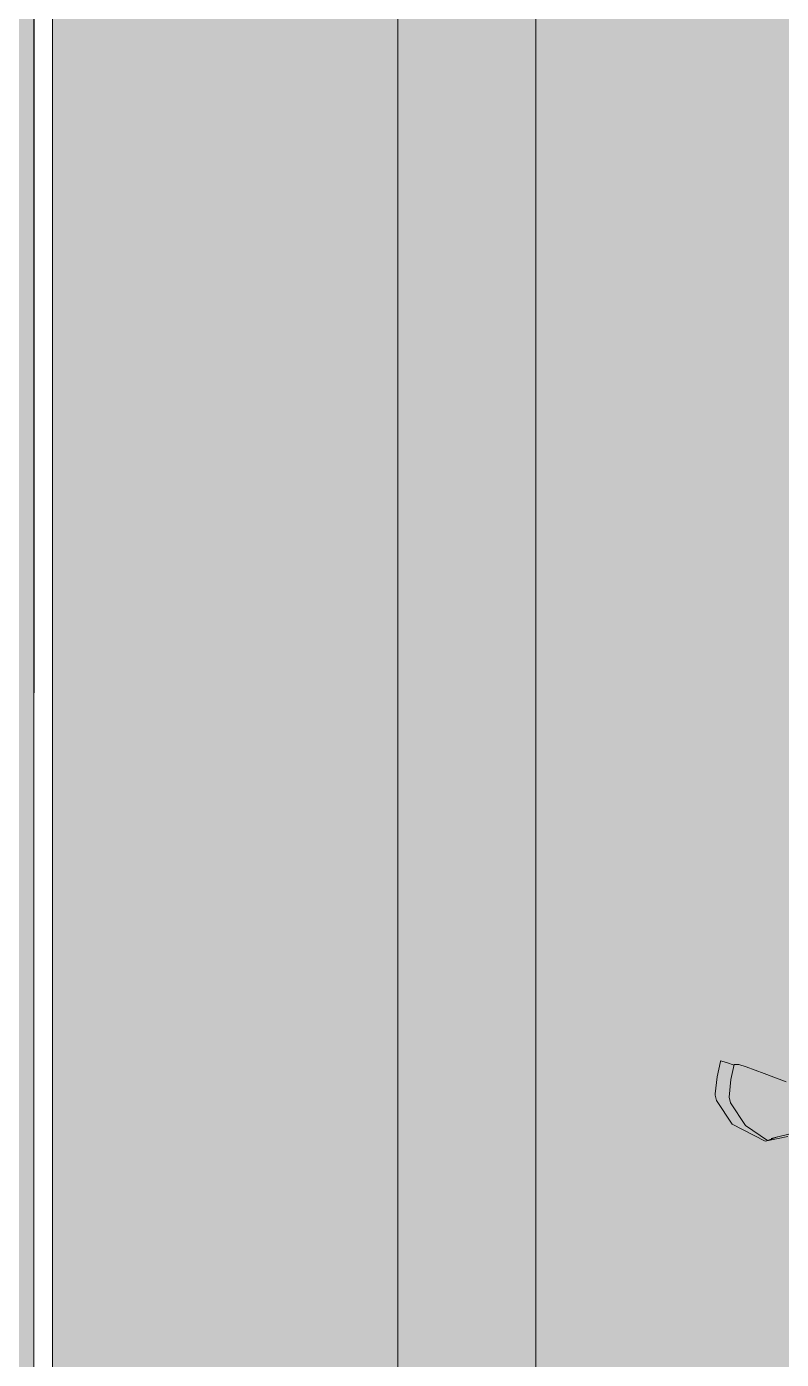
# Model space of a CAD drawing. Header units: millimetres. Extents: x -284281 to 1648660, y -821378 to -151356.
# Drawn here: x -271021 to -269928, y -259144 to -257215 of the extents above; entities that cross this region are included whole.
import ezdxf

# ---------------------------------------------------------------- set-up
doc = ezdxf.new("R2010")
doc.units = ezdxf.units.MM
doc.header["$MEASUREMENT"] = 0
for name, color, linetype in [('Cars', 7, 'Continuous'), ('Nouveau_buyer', 7, 'Continuous'), ('Sols_ Dalles', 7, 'Continuous')]:
    doc.layers.add(name, color=color, linetype=linetype)

# ---------------------------------------------------------------- blocks, each defined once
blk = doc.blocks.new('Dalle_11_1', base_point=(155145.6, -242190))
at = {"layer": 'Sols_ Dalles', "linetype": 'Continuous', "lineweight": 0, "true_color": 0x3b3937}
blk.add_hatch(color=250, dxfattribs=at).paths.add_polyline_path([(155145.6, -242190), (155145.6, -243090), (155145.6, -247965), (155145.6, -248865), (155145.6, -253965), (155145.6, -254865), (155145.6, -259740), (155145.6, -260640), (158435.6, -260640), (158435.6, -259740), (158435.6, -254865), (158435.6, -253965), (158435.6, -248865), (158435.6, -247965), (158435.6, -243090), (158435.6, -242190)])
at = {"layer": 'Sols_ Dalles', "color": 250, "linetype": 'Continuous', "lineweight": 5, "true_color": 0x1f1f1f, "flags": 128}
blk.add_lwpolyline([(155145.6, -242190), (158435.6, -242190), (158435.6, -243090), (158435.6, -247965), (158435.6, -248865), (158435.6, -253965), (158435.6, -254865), (158435.6, -259740), (158435.6, -260640), (155145.6, -260640), (155145.6, -259740), (155145.6, -254865), (155145.6, -253965), (155145.6, -248865), (155145.6, -247965), (155145.6, -243090)], close=True, dxfattribs=at)
blk = doc.blocks.new('Dalle_15_1', base_point=(153175.7, -163719.5))
at = {"linetype": 'Continuous', "lineweight": 0, "true_color": 0x90b349}
blk.add_hatch(color=55, dxfattribs=at).paths.add_polyline_path([(153175.7, -163719.5), (153156.3, -271724.8), (155116.7, -271706.2), (155135.4, -165719.8), (251905.3, -165737.3), (251887.4, -265587.3), (253887.4, -265587.7), (253905.6, -163737.6)])
at = {"color": 7, "linetype": 'Continuous', "lineweight": 5, "flags": 128}
blk.add_lwpolyline([(153175.7, -163719.5), (153156.3, -271724.8), (155116.7, -271706.2), (155135.4, -165719.8), (251905.3, -165737.3), (251887.4, -265587.3), (253887.4, -265587.7), (253905.6, -163737.6)], close=True, dxfattribs=at)
blk = doc.blocks.new('tir daf01_2')
at = {"layer": 'Cars', "color": 7, "linetype": 'Continuous', "lineweight": 13}
for p, q in [((278.3, 72.2), (285.3, 105.2)), ((282.1, 81.1), (290.4, 114)), ((364.2, 102.7), (376.3, 70.9)), ((284.4, 90.1), (279.4, 75.6)), ((278.3, 72.2), (302.7, 24.4)), ((301.1, 43.9), (279.4, 75.6)), ((376.3, 70.9), (386, 44.6)), ((333.6, 22), (301.1, 43.9)), ((386, 44.6), (389.3, 34.2)), ((302.7, 24.4), (337, 1.6)), ((342, 20.3), (333.6, 22)), ((367.5, 22.7), (342, 20.3)), ((389.3, 27.3), (367.5, 22.7)), ((388.1, 27.1), (392.2, 16.1)), ((389.3, 34.2), (389.3, 27.3)), ((344.9, 0), (337, 1.6)), ((346.8, 0), (344.9, 0)), ((371.4, 2.6), (346.8, 0)), ((393.7, 7.3), (371.4, 2.6)), ((392.2, 16.1), (394.8, 7.6)), ((394.8, 7.6), (393.7, 7.3))]:
    blk.add_line(p, q, dxfattribs=at)

msp = doc.modelspace()

# ---------------------------------------------------------------- linework, layer by layer
at = {"color": 7, "linetype": 'Continuous', "lineweight": 5}
msp.add_lwpolyline([(-272993.59542, -163719.4882), (-273013.03397, -271660.98042), (-271013.03401, -271661.34059), (-270993.95562, -165719.84833), (-174224.06959, -165737.27506), (-174241.97478, -265587.29374), (-172241.97481, -265587.6539), (-172223.70945, -163737.63526)], close=True, dxfattribs=at)
at = {"color": 9, "linetype": 'Continuous', "lineweight": 5}
msp.add_lwpolyline([(-267693.74812, -260639.95299), (-267693.74812, -242189.97435), (-270983.74812, -242189.97435), (-270983.74812, -243089.97435), (-270983.74812, -248364.9528), (-270983.74812, -260639.95299)], close=True, dxfattribs=at)
at = {"layer": 'Nouveau_buyer', "color": 7, "linetype": 'Continuous', "lineweight": 5}
for points in [[(-268193.74812, -243089.97435), (-268193.74812, -247964.9528), (-267693.74812, -247964.9528), (-267693.74812, -248864.9528), (-268193.74812, -248864.9528), (-268193.74812, -253964.9528), (-267693.74812, -253964.9528), (-267693.74812, -254864.9528), (-268193.74812, -254864.9528), (-268193.74812, -259739.95299), (-267693.74812, -259739.95299), (-267693.74812, -260639.95299), (-270983.74812, -260639.95299), (-270983.74812, -259739.95299), (-270483.74812, -259739.95299), (-270483.74812, -254864.9528), (-270983.74812, -254864.9528), (-270983.74812, -253964.9528), (-270483.74812, -253964.9528), (-270483.74812, -248864.9528), (-270983.74812, -248864.9528), (-270983.74812, -247964.9528), (-270483.74812, -247964.9528), (-270483.74812, -243089.97435)], [(-268193.74812, -243089.97435), (-268193.74812, -247964.9528), (-267693.74812, -247964.9528), (-267693.74812, -248864.9528), (-268193.74812, -248864.9528), (-268193.74812, -253964.9528), (-267693.74812, -253964.9528), (-267693.74812, -254864.9528), (-268193.74812, -254864.9528), (-268193.74812, -259739.95299), (-267693.74812, -259739.95299), (-267693.74812, -260639.95299), (-270983.74812, -260639.95299), (-270983.74812, -259739.95299), (-270483.74812, -259739.95299), (-270483.74812, -254864.9528), (-270983.74812, -254864.9528), (-270983.74812, -253964.9528), (-270483.74812, -253964.9528), (-270483.74812, -248864.9528), (-270983.74812, -248864.9528), (-270983.74812, -247964.9528), (-270483.74812, -247964.9528), (-270483.74812, -243089.97435)], [(-268393.74812, -254664.9528), (-268393.74812, -259939.95299), (-267893.74812, -259939.95299), (-267893.74812, -260439.95299), (-270283.74812, -260439.95299), (-270783.74812, -260439.95299), (-270783.74812, -259939.95299), (-270283.74812, -259939.95299), (-270283.74812, -254664.9528)], [(-268393.74812, -254664.9528), (-268393.74812, -259939.95299), (-267893.74812, -259939.95299), (-267893.74812, -260439.95299), (-270283.74812, -260439.95299), (-270783.74812, -260439.95299), (-270783.74812, -259939.95299), (-270283.74812, -259939.95299), (-270283.74812, -254664.9528)]]:
    msp.add_lwpolyline(points, dxfattribs=at)

# ---------------------------------------------------------------- block references
at = {"color": 7, "linetype": 'Continuous', "lineweight": 5}
msp.add_blockref('Dalle_15_1', (-272953.58495, -163719.4954), dxfattribs=at)
at = {"layer": 'Cars', "color": 7, "linetype": 'Continuous', "lineweight": 20, "xscale": -1, "zscale": 1000, "rotation": 270}
msp.add_blockref('tir daf01_2', (-270024.10187, -259106.45935), dxfattribs=at)
at = {"layer": 'Sols_ Dalles', "color": 250, "linetype": 'Continuous', "lineweight": 5, "true_color": 0x1f1f1f}
msp.add_blockref('Dalle_11_1', (-270983.74812, -242189.97435), dxfattribs=at)

doc.saveas('drawing.dxf')
